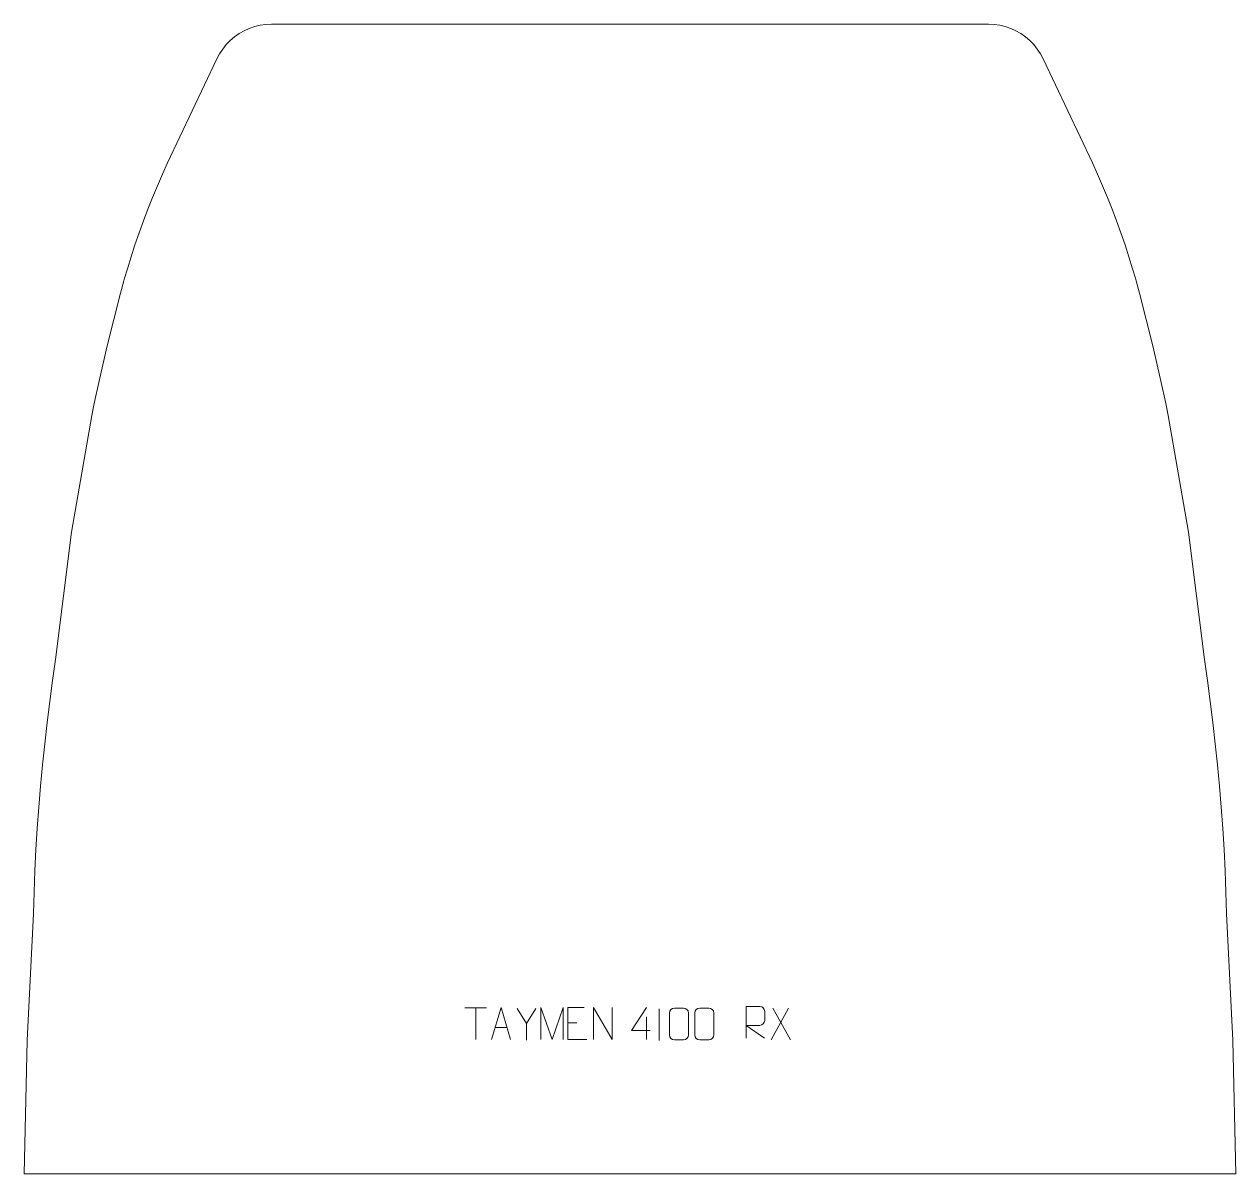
# Model space of a CAD drawing. Header units: millimetres. Extents: x -475 to 480, y 762 to 1667.
import ezdxf

# ---------------------------------------------------------------- set-up
doc = ezdxf.new("R2010")
doc.units = ezdxf.units.MM
doc.header["$MEASUREMENT"] = 0
doc.layers.add('layer 1', color=7, linetype='Continuous')

msp = doc.modelspace()

# ---------------------------------------------------------------- linework, layer by layer
at = {"layer": 'layer 1', "color": 242, "lineweight": 9}
msp.add_open_spline([(-279.7651, 1667.0995), (-279.7651, 1667.0995), (284.9913, 1667.0995), (284.9913, 1667.0995), (284.9913, 1667.0995), (284.9913, 1667.0995), (289.4611, 1666.8896), (289.4611, 1666.8896), (289.4611, 1666.8896), (289.4611, 1666.8896), (293.8921, 1666.2616), (293.8921, 1666.2616), (293.8921, 1666.2616), (293.8921, 1666.2616), (298.2443, 1665.2199), (298.2443, 1665.2199), (298.2443, 1665.2199), (298.2443, 1665.2199), (302.4796, 1663.7742), (302.4796, 1663.7742), (302.4796, 1663.7742), (302.4796, 1663.7742), (306.5615, 1661.9375), (306.5615, 1661.9375), (306.5615, 1661.9375), (306.5615, 1661.9375), (310.4515, 1659.7275), (310.4515, 1659.7275), (310.4515, 1659.7275), (310.4515, 1659.7275), (314.1183, 1657.1611), (314.1183, 1657.1611), (314.1183, 1657.1611), (314.1183, 1657.1611), (317.5278, 1654.2616), (317.5278, 1654.2616), (317.5278, 1654.2616), (317.5278, 1654.2616), (320.6497, 1651.057), (320.6497, 1651.057), (320.6497, 1651.057), (320.6497, 1651.057), (323.4582, 1647.5708), (323.4582, 1647.5708), (323.4582, 1647.5708), (323.4582, 1647.5708), (325.9267, 1643.8387), (325.9267, 1643.8387), (325.9267, 1643.8387), (325.9267, 1643.8387), (328.0339, 1639.8907), (328.0339, 1639.8907), (328.0339, 1639.8907), (328.0339, 1639.8907), (366.8666, 1558.1186), (366.8666, 1558.1186), (366.8666, 1558.1186), (366.8666, 1558.1186), (370.9778, 1549.0716), (370.9778, 1549.0716), (370.9778, 1549.0716), (370.9778, 1549.0716), (374.9444, 1539.9605), (374.9444, 1539.9605), (374.9444, 1539.9605), (374.9444, 1539.9605), (378.7649, 1530.7865), (378.7649, 1530.7865), (378.7649, 1530.7865), (378.7649, 1530.7865), (382.4382, 1521.5536), (382.4382, 1521.5536), (382.4382, 1521.5536), (382.4382, 1521.5536), (385.9657, 1512.2618), (385.9657, 1512.2618), (385.9657, 1512.2618), (385.9657, 1512.2618), (389.343, 1502.9162), (389.343, 1502.9162), (389.343, 1502.9162), (389.343, 1502.9162), (392.5734, 1493.5187), (392.5734, 1493.5187), (392.5734, 1493.5187), (392.5734, 1493.5187), (395.6525, 1484.0702), (395.6525, 1484.0702), (395.6525, 1484.0702), (395.6525, 1484.0702), (398.5816, 1474.5751), (398.5816, 1474.5751), (398.5816, 1474.5751), (398.5816, 1474.5751), (400.7567, 1467.0996), (400.7567, 1467.0996), (400.7567, 1467.0996), (400.7567, 1467.0996), (401.3593, 1465.033), (401.3593, 1465.033), (401.3593, 1465.033), (401.3593, 1465.033), (403.9845, 1455.4479), (403.9845, 1455.4479), (403.9845, 1455.4479), (403.9845, 1455.4479), (409.335, 1434.7542), (409.335, 1434.7542), (409.335, 1434.7542), (409.335, 1434.7542), (414.4222, 1413.9938), (414.4222, 1413.9938), (414.4222, 1413.9938), (414.4222, 1413.9938), (419.2468, 1393.1707), (419.2468, 1393.1707), (419.2468, 1393.1707), (419.2468, 1393.1707), (423.8061, 1372.2885), (423.8061, 1372.2885), (423.8061, 1372.2885), (423.8061, 1372.2885), (424.8705, 1367.0996), (424.8705, 1367.0996), (424.8705, 1367.0996), (424.8705, 1367.0996), (426.5212, 1359.0503), (426.5212, 1359.0503), (426.5212, 1359.0503), (426.5212, 1359.0503), (442.6123, 1267.0996), (442.6123, 1267.0996), (442.6123, 1267.0996), (442.6123, 1267.0996), (455.1128, 1167.0997), (455.1128, 1167.0997), (455.1128, 1167.0997), (455.1128, 1167.0997), (457.5171, 1150.5324), (457.5171, 1150.5324), (457.5171, 1150.5324), (457.5171, 1150.5324), (459.7499, 1133.9404), (459.7499, 1133.9404), (459.7499, 1133.9404), (459.7499, 1133.9404), (461.8116, 1117.3276), (461.8116, 1117.3276), (461.8116, 1117.3276), (461.8116, 1117.3276), (463.7006, 1100.6943), (463.7006, 1100.6943), (463.7006, 1100.6943), (463.7006, 1100.6943), (465.4181, 1084.0408), (465.4181, 1084.0408), (465.4181, 1084.0408), (465.4181, 1084.0408), (466.9641, 1067.3718), (466.9641, 1067.3718), (466.9641, 1067.3718), (466.9641, 1067.3718), (468.3377, 1050.6861), (468.3377, 1050.6861), (468.3377, 1050.6861), (468.3377, 1050.6861), (469.5372, 1033.9887), (469.5372, 1033.9887), (469.5372, 1033.9887), (469.5372, 1033.9887), (470.5652, 1017.2794), (470.5652, 1017.2794), (470.5652, 1017.2794), (470.5652, 1017.2794), (471.4206, 1000.5603), (471.4206, 1000.5603), (471.4206, 1000.5603), (471.4206, 1000.5603), (472.1036, 983.8337), (472.1036, 983.8337), (472.1036, 983.8337), (472.1036, 983.8337), (472.6121, 967.0998), (472.6121, 967.0998), (472.6121, 967.0998), (472.6121, 967.0998), (477.612, 867.0998), (477.612, 867.0998), (477.612, 867.0998), (477.612, 867.0998), (479.8008, 762.1), (479.8008, 762.1), (479.8008, 762.1), (479.8008, 762.1), (-474.5746, 762.1), (-474.5746, 762.1), (-474.5746, 762.1), (-474.5746, 762.1), (-472.3874, 867.0998), (-472.3874, 867.0998), (-472.3874, 867.0998), (-472.3874, 867.0998), (-467.3875, 967.0998), (-467.3875, 967.0998), (-467.3875, 967.0998), (-467.3875, 967.0998), (-466.8775, 983.8337), (-466.8775, 983.8337), (-466.8775, 983.8337), (-466.8775, 983.8337), (-466.1948, 1000.5603), (-466.1948, 1000.5603), (-466.1948, 1000.5603), (-466.1948, 1000.5603), (-465.3406, 1017.2794), (-465.3406, 1017.2794), (-465.3406, 1017.2794), (-465.3406, 1017.2794), (-464.3111, 1033.9887), (-464.3111, 1033.9887), (-464.3111, 1033.9887), (-464.3111, 1033.9887), (-463.1116, 1050.6861), (-463.1116, 1050.6861), (-463.1116, 1050.6861), (-463.1116, 1050.6861), (-461.7383, 1067.3718), (-461.7383, 1067.3718), (-461.7383, 1067.3718), (-461.7383, 1067.3718), (-460.1935, 1084.0408), (-460.1935, 1084.0408), (-460.1935, 1084.0408), (-460.1935, 1084.0408), (-458.4756, 1100.6943), (-458.4756, 1100.6943), (-458.4756, 1100.6943), (-458.4756, 1100.6943), (-456.5855, 1117.3276), (-456.5855, 1117.3276), (-456.5855, 1117.3276), (-456.5855, 1117.3276), (-454.5238, 1133.9404), (-454.5238, 1133.9404), (-454.5238, 1133.9404), (-454.5238, 1133.9404), (-452.291, 1150.5324), (-452.291, 1150.5324), (-452.291, 1150.5324), (-452.291, 1150.5324), (-449.8867, 1167.0997), (-449.8867, 1167.0997), (-449.8867, 1167.0997), (-449.8867, 1167.0997), (-437.3873, 1267.0996), (-437.3873, 1267.0996), (-437.3873, 1267.0996), (-437.3873, 1267.0996), (-421.2951, 1359.0503), (-421.2951, 1359.0503), (-421.2951, 1359.0503), (-421.2951, 1359.0503), (-419.6444, 1367.0996), (-419.6444, 1367.0996), (-419.6444, 1367.0996), (-419.6444, 1367.0996), (-418.5804, 1372.2885), (-418.5804, 1372.2885), (-418.5804, 1372.2885), (-418.5804, 1372.2885), (-414.0206, 1393.1707), (-414.0206, 1393.1707), (-414.0206, 1393.1707), (-414.0206, 1393.1707), (-409.1972, 1413.9938), (-409.1972, 1413.9938), (-409.1972, 1413.9938), (-409.1972, 1413.9938), (-404.1089, 1434.7542), (-404.1089, 1434.7542), (-404.1089, 1434.7542), (-404.1089, 1434.7542), (-398.7583, 1455.4479), (-398.7583, 1455.4479), (-398.7583, 1455.4479), (-398.7583, 1455.4479), (-396.1332, 1465.033), (-396.1332, 1465.033), (-396.1332, 1465.033), (-396.1332, 1465.033), (-395.5321, 1467.0996), (-395.5321, 1467.0996), (-395.5321, 1467.0996), (-395.5321, 1467.0996), (-393.3554, 1474.5751), (-393.3554, 1474.5751), (-393.3554, 1474.5751), (-393.3554, 1474.5751), (-390.4275, 1484.0702), (-390.4275, 1484.0702), (-390.4275, 1484.0702), (-390.4275, 1484.0702), (-387.3473, 1493.5187), (-387.3473, 1493.5187), (-387.3473, 1493.5187), (-387.3473, 1493.5187), (-384.1184, 1502.9162), (-384.1184, 1502.9162), (-384.1184, 1502.9162), (-384.1184, 1502.9162), (-380.7396, 1512.2618), (-380.7396, 1512.2618), (-380.7396, 1512.2618), (-380.7396, 1512.2618), (-377.2135, 1521.5536), (-377.2135, 1521.5536), (-377.2135, 1521.5536), (-377.2135, 1521.5536), (-373.5387, 1530.7865), (-373.5387, 1530.7865), (-373.5387, 1530.7865), (-373.5387, 1530.7865), (-369.7182, 1539.9605), (-369.7182, 1539.9605), (-369.7182, 1539.9605), (-369.7182, 1539.9605), (-365.7516, 1549.0716), (-365.7516, 1549.0716), (-365.7516, 1549.0716), (-365.7516, 1549.0716), (-361.6404, 1558.1186), (-361.6404, 1558.1186), (-361.6404, 1558.1186), (-361.6404, 1558.1186), (-322.8092, 1639.8907), (-322.8092, 1639.8907), (-322.8092, 1639.8907), (-322.8092, 1639.8907), (-320.7009, 1643.8387), (-320.7009, 1643.8387), (-320.7009, 1643.8387), (-320.7009, 1643.8387), (-318.2321, 1647.5708), (-318.2321, 1647.5708), (-318.2321, 1647.5708), (-318.2321, 1647.5708), (-315.4251, 1651.057), (-315.4251, 1651.057), (-315.4251, 1651.057), (-315.4251, 1651.057), (-312.3017, 1654.2616), (-312.3017, 1654.2616), (-312.3017, 1654.2616), (-312.3017, 1654.2616), (-308.8937, 1657.1611), (-308.8937, 1657.1611), (-308.8937, 1657.1611), (-308.8937, 1657.1611), (-305.2268, 1659.7275), (-305.2268, 1659.7275), (-305.2268, 1659.7275), (-305.2268, 1659.7275), (-301.3354, 1661.9375), (-301.3354, 1661.9375), (-301.3354, 1661.9375), (-301.3354, 1661.9375), (-297.2549, 1663.7742), (-297.2549, 1663.7742), (-297.2549, 1663.7742), (-297.2549, 1663.7742), (-293.0193, 1665.2199), (-293.0193, 1665.2199), (-293.0193, 1665.2199), (-293.0193, 1665.2199), (-288.6671, 1666.2616), (-288.6671, 1666.2616), (-288.6671, 1666.2616), (-288.6671, 1666.2616), (-284.2361, 1666.8896), (-284.2361, 1666.8896), (-284.2361, 1666.8896), (-284.2361, 1666.8896), (-279.7651, 1667.0995), (-279.7651, 1667.0995)], degree=3, knots=[0, 0, 0, 0, 0.01030928, 0.01030928, 0.01030928, 0.01030928, 0.02061856, 0.02061856, 0.02061856, 0.02061856, 0.03092784, 0.03092784, 0.03092784, 0.03092784, 0.04123711, 0.04123711, 0.04123711, 0.04123711, 0.05154639, 0.05154639, 0.05154639, 0.05154639, 0.06185567, 0.06185567, 0.06185567, 0.06185567, 0.07216495, 0.07216495, 0.07216495, 0.07216495, 0.08247423, 0.08247423, 0.08247423, 0.08247423, 0.09278351, 0.09278351, 0.09278351, 0.09278351, 0.10309278, 0.10309278, 0.10309278, 0.10309278, 0.11340206, 0.11340206, 0.11340206, 0.11340206, 0.12371134, 0.12371134, 0.12371134, 0.12371134, 0.13402062, 0.13402062, 0.13402062, 0.13402062, 0.1443299, 0.1443299, 0.1443299, 0.1443299, 0.15463918, 0.15463918, 0.15463918, 0.15463918, 0.16494845, 0.16494845, 0.16494845, 0.16494845, 0.17525773, 0.17525773, 0.17525773, 0.17525773, 0.18556701, 0.18556701, 0.18556701, 0.18556701, 0.19587629, 0.19587629, 0.19587629, 0.19587629, 0.20618557, 0.20618557, 0.20618557, 0.20618557, 0.21649485, 0.21649485, 0.21649485, 0.21649485, 0.22680412, 0.22680412, 0.22680412, 0.22680412, 0.2371134, 0.2371134, 0.2371134, 0.2371134, 0.24742268, 0.24742268, 0.24742268, 0.24742268, 0.25773196, 0.25773196, 0.25773196, 0.25773196, 0.26804124, 0.26804124, 0.26804124, 0.26804124, 0.27835052, 0.27835052, 0.27835052, 0.27835052, 0.28865979, 0.28865979, 0.28865979, 0.28865979, 0.29896907, 0.29896907, 0.29896907, 0.29896907, 0.30927835, 0.30927835, 0.30927835, 0.30927835, 0.31958763, 0.31958763, 0.31958763, 0.31958763, 0.32989691, 0.32989691, 0.32989691, 0.32989691, 0.34020619, 0.34020619, 0.34020619, 0.34020619, 0.35051546, 0.35051546, 0.35051546, 0.35051546, 0.36082474, 0.36082474, 0.36082474, 0.36082474, 0.37113402, 0.37113402, 0.37113402, 0.37113402, 0.3814433, 0.3814433, 0.3814433, 0.3814433, 0.39175258, 0.39175258, 0.39175258, 0.39175258, 0.40206186, 0.40206186, 0.40206186, 0.40206186, 0.41237113, 0.41237113, 0.41237113, 0.41237113, 0.42268041, 0.42268041, 0.42268041, 0.42268041, 0.43298969, 0.43298969, 0.43298969, 0.43298969, 0.44329897, 0.44329897, 0.44329897, 0.44329897, 0.45360825, 0.45360825, 0.45360825, 0.45360825, 0.46391753, 0.46391753, 0.46391753, 0.46391753, 0.4742268, 0.4742268, 0.4742268, 0.4742268, 0.48453608, 0.48453608, 0.48453608, 0.48453608, 0.49484536, 0.49484536, 0.49484536, 0.49484536, 0.50515464, 0.50515464, 0.50515464, 0.50515464, 0.51546392, 0.51546392, 0.51546392, 0.51546392, 0.5257732, 0.5257732, 0.5257732, 0.5257732, 0.53608247, 0.53608247, 0.53608247, 0.53608247, 0.54639175, 0.54639175, 0.54639175, 0.54639175, 0.55670103, 0.55670103, 0.55670103, 0.55670103, 0.56701031, 0.56701031, 0.56701031, 0.56701031, 0.57731959, 0.57731959, 0.57731959, 0.57731959, 0.58762887, 0.58762887, 0.58762887, 0.58762887, 0.59793814, 0.59793814, 0.59793814, 0.59793814, 0.60824742, 0.60824742, 0.60824742, 0.60824742, 0.6185567, 0.6185567, 0.6185567, 0.6185567, 0.62886598, 0.62886598, 0.62886598, 0.62886598, 0.63917526, 0.63917526, 0.63917526, 0.63917526, 0.64948454, 0.64948454, 0.64948454, 0.64948454, 0.65979381, 0.65979381, 0.65979381, 0.65979381, 0.67010309, 0.67010309, 0.67010309, 0.67010309, 0.68041237, 0.68041237, 0.68041237, 0.68041237, 0.69072165, 0.69072165, 0.69072165, 0.69072165, 0.70103093, 0.70103093, 0.70103093, 0.70103093, 0.71134021, 0.71134021, 0.71134021, 0.71134021, 0.72164948, 0.72164948, 0.72164948, 0.72164948, 0.73195876, 0.73195876, 0.73195876, 0.73195876, 0.74226804, 0.74226804, 0.74226804, 0.74226804, 0.75257732, 0.75257732, 0.75257732, 0.75257732, 0.7628866, 0.7628866, 0.7628866, 0.7628866, 0.77319588, 0.77319588, 0.77319588, 0.77319588, 0.78350515, 0.78350515, 0.78350515, 0.78350515, 0.79381443, 0.79381443, 0.79381443, 0.79381443, 0.80412371, 0.80412371, 0.80412371, 0.80412371, 0.81443299, 0.81443299, 0.81443299, 0.81443299, 0.82474227, 0.82474227, 0.82474227, 0.82474227, 0.83505155, 0.83505155, 0.83505155, 0.83505155, 0.84536082, 0.84536082, 0.84536082, 0.84536082, 0.8556701, 0.8556701, 0.8556701, 0.8556701, 0.86597938, 0.86597938, 0.86597938, 0.86597938, 0.87628866, 0.87628866, 0.87628866, 0.87628866, 0.88659794, 0.88659794, 0.88659794, 0.88659794, 0.89690722, 0.89690722, 0.89690722, 0.89690722, 0.90721649, 0.90721649, 0.90721649, 0.90721649, 0.91752577, 0.91752577, 0.91752577, 0.91752577, 0.92783505, 0.92783505, 0.92783505, 0.92783505, 0.93814433, 0.93814433, 0.93814433, 0.93814433, 0.94845361, 0.94845361, 0.94845361, 0.94845361, 0.95876289, 0.95876289, 0.95876289, 0.95876289, 0.96907216, 0.96907216, 0.96907216, 0.96907216, 0.97938144, 0.97938144, 0.97938144, 0.97938144, 1, 1, 1, 1], dxfattribs=at)
at = {"layer": 'layer 1', "color": 250, "lineweight": 9}
for points in [[(-127.3811, 892.8428), (-127.3811, 892.8428), (-110.3939, 892.8428), (-110.3939, 892.8428)], [(-118.8873, 867.9128), (-118.8873, 867.9128), (-118.8873, 892.8663), (-118.8873, 892.8663)], [(-78.8875, 880.3895), (-78.8875, 880.3895), (-86.2084, 892.2882), (-86.2084, 892.2882)], [(25.5792, 892.0001), (25.5792, 892.0001), (25.5792, 867.026), (25.5792, 867.026)], [(127.5212, 892.4579), (127.5212, 892.4579), (113.7806, 867.5621), (113.7806, 867.5621)], [(115.2352, 892.4579), (115.2352, 892.4579), (128.9758, 867.5044), (128.9758, 867.5044)], [(-46.3204, 880.9866), (-46.3204, 880.9866), (-39.1523, 880.9866), (-39.1523, 880.9866)], [(15.5792, 885.5672), (15.5792, 885.5672), (15.5792, 867.9025), (15.5792, 867.9025)], [(-103.6354, 877.1622), (-103.6354, 877.1622), (-94.1397, 877.1622), (-94.1397, 877.1622)]]:
    msp.add_open_spline(points, degree=3, dxfattribs=at)
for points, knots in [([(-106.358, 867.9128), (-106.358, 867.9128), (-98.987, 892.8663), (-98.987, 892.8663), (-98.987, 892.8663), (-98.987, 892.8663), (-91.4171, 867.9128), (-91.4171, 867.9128)], [0, 0, 0, 0, 0.33333333, 0.33333333, 0.33333333, 0.33333333, 1, 1, 1, 1]), ([(-71.5651, 892.2882), (-71.5651, 892.2882), (-78.8875, 880.3895), (-78.8875, 880.3895), (-78.8875, 880.3895), (-78.8875, 880.3895), (-78.8868, 867.3346), (-78.8868, 867.3346)], [0, 0, 0, 0, 0.33333333, 0.33333333, 0.33333333, 0.33333333, 1, 1, 1, 1]), ([(-67.73, 867.9106), (-67.73, 867.9106), (-67.73, 892.8685), (-67.73, 892.8685), (-67.73, 892.8685), (-67.73, 892.8685), (-58.8049, 867.9106), (-58.8049, 867.9106), (-58.8049, 867.9106), (-58.8049, 867.9106), (-50.045, 892.868), (-50.045, 892.868), (-50.045, 892.868), (-50.045, 892.868), (-50.045, 867.9106), (-50.045, 867.9106)], [0, 0, 0, 0, 0.2, 0.2, 0.2, 0.2, 0.4, 0.4, 0.4, 0.4, 0.6, 0.6, 0.6, 0.6, 1, 1, 1, 1]), ([(-33.4465, 892.8663), (-33.4465, 892.8663), (-46.3204, 892.8663), (-46.3204, 892.8663), (-46.3204, 892.8663), (-46.3204, 892.8663), (-46.3204, 867.9127), (-46.3204, 867.9127), (-46.3204, 867.9127), (-46.3204, 867.9127), (-31.4546, 867.9127), (-31.4546, 867.9127)], [0, 0, 0, 0, 0.25, 0.25, 0.25, 0.25, 0.5, 0.5, 0.5, 0.5, 1, 1, 1, 1]), ([(-26.2149, 867.9128), (-26.2149, 867.9128), (-26.2149, 892.8663), (-26.2149, 892.8663), (-26.2149, 892.8663), (-26.2149, 892.8663), (-11.5601, 867.9128), (-11.5601, 867.9128), (-11.5601, 867.9128), (-11.5601, 867.9128), (-11.5601, 892.8663), (-11.5601, 892.8663)], [0, 0, 0, 0, 0.25, 0.25, 0.25, 0.25, 0.5, 0.5, 0.5, 0.5, 1, 1, 1, 1]), ([(18.5233, 874.8061), (18.5233, 874.8061), (3.7016, 874.8061), (3.7016, 874.8061), (3.7016, 874.8061), (3.7016, 874.8061), (15.5792, 892.8766), (15.5792, 892.8766)], [0, 0, 0, 0, 0.33333333, 0.33333333, 0.33333333, 0.33333333, 1, 1, 1, 1]), ([(37.5732, 892.5186), (39.9393, 892.5186), (42.3058, 892.5186), (44.6723, 892.5186), (44.6723, 892.5186), (46.6528, 892.5542), (48.6788, 891.0599), (48.7059, 888.6178), (48.7059, 888.6178), (48.7055, 882.8604), (48.7055, 877.1026), (48.7059, 871.3444), (48.7059, 871.3444), (48.5638, 869.0168), (46.8574, 867.5345), (44.6723, 867.5237), (44.6723, 867.5237), (42.2999, 867.5241), (39.9275, 867.5241), (37.5555, 867.5237), (37.5555, 867.5237), (35.597, 867.4181), (33.5906, 869.306), (33.602, 871.327), (33.602, 871.327), (33.6024, 877.1076), (33.6024, 882.8879), (33.602, 888.6677), (33.602, 888.6677), (33.6063, 890.8097), (35.3834, 892.5322), (37.5732, 892.5186)], [0, 0, 0, 0, 0.11111111, 0.11111111, 0.11111111, 0.11111111, 0.22222222, 0.22222222, 0.22222222, 0.22222222, 0.33333333, 0.33333333, 0.33333333, 0.33333333, 0.44444444, 0.44444444, 0.44444444, 0.44444444, 0.55555556, 0.55555556, 0.55555556, 0.55555556, 0.66666667, 0.66666667, 0.66666667, 0.66666667, 0.77777778, 0.77777778, 0.77777778, 0.77777778, 1, 1, 1, 1]), ([(57.5732, 892.5186), (59.9393, 892.5186), (62.3058, 892.5186), (64.6723, 892.5186), (64.6723, 892.5186), (66.6528, 892.5542), (68.6788, 891.0599), (68.7059, 888.6178), (68.7059, 888.6178), (68.7055, 882.8604), (68.7055, 877.1026), (68.7059, 871.3444), (68.7059, 871.3444), (68.5638, 869.0168), (66.8574, 867.5345), (64.6723, 867.5237), (64.6723, 867.5237), (62.2999, 867.5241), (59.9275, 867.5241), (57.5555, 867.5237), (57.5555, 867.5237), (55.597, 867.4181), (53.5906, 869.306), (53.602, 871.327), (53.602, 871.327), (53.6024, 877.1076), (53.6024, 882.8879), (53.602, 888.6677), (53.602, 888.6677), (53.6063, 890.8097), (55.3834, 892.5322), (57.5732, 892.5186)], [0, 0, 0, 0, 0.11111111, 0.11111111, 0.11111111, 0.11111111, 0.22222222, 0.22222222, 0.22222222, 0.22222222, 0.33333333, 0.33333333, 0.33333333, 0.33333333, 0.44444444, 0.44444444, 0.44444444, 0.44444444, 0.55555556, 0.55555556, 0.55555556, 0.55555556, 0.66666667, 0.66666667, 0.66666667, 0.66666667, 0.77777778, 0.77777778, 0.77777778, 0.77777778, 1, 1, 1, 1]), ([(94.039, 868.8381), (94.039, 868.8381), (94.039, 893.7916), (94.039, 893.7916), (94.039, 893.7916), (97.6338, 893.7916), (101.2293, 893.7916), (104.8245, 893.7916), (104.8245, 893.7916), (107.1498, 893.7539), (108.7071, 892.2639), (108.703, 889.8975), (108.703, 889.8975), (108.7026, 887.862), (108.7026, 884.8026), (108.703, 882.7666), (108.703, 882.7666), (108.6965, 880.8911), (106.8842, 878.9493), (104.8747, 878.9302), (104.8747, 878.9302), (104.8747, 878.9302), (94.039, 878.9302), (94.039, 878.9302), (94.039, 878.9302), (94.039, 878.9302), (108.6937, 868.8381), (108.6937, 868.8381)], [0, 0, 0, 0, 0.125, 0.125, 0.125, 0.125, 0.25, 0.25, 0.25, 0.25, 0.375, 0.375, 0.375, 0.375, 0.5, 0.5, 0.5, 0.5, 0.625, 0.625, 0.625, 0.625, 0.75, 0.75, 0.75, 0.75, 1, 1, 1, 1])]:
    msp.add_open_spline(points, degree=3, knots=knots, dxfattribs=at)

doc.saveas('drawing.dxf')
